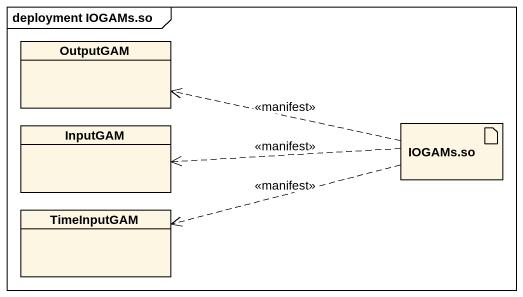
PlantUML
@startuml
mainframe deployment IOGAMs.so
allowmixing
hide circle
hide empty members
class OutputGAM
class InputGAM
artifact "IOGAMs.so" as IOGAMs_so
class TimeInputGAM
IOGAMs_so .left.> OutputGAM : <<manifest>>
IOGAMs_so .left.> InputGAM : <<manifest>>
IOGAMs_so .left.> TimeInputGAM : <<manifest>>
@enduml
